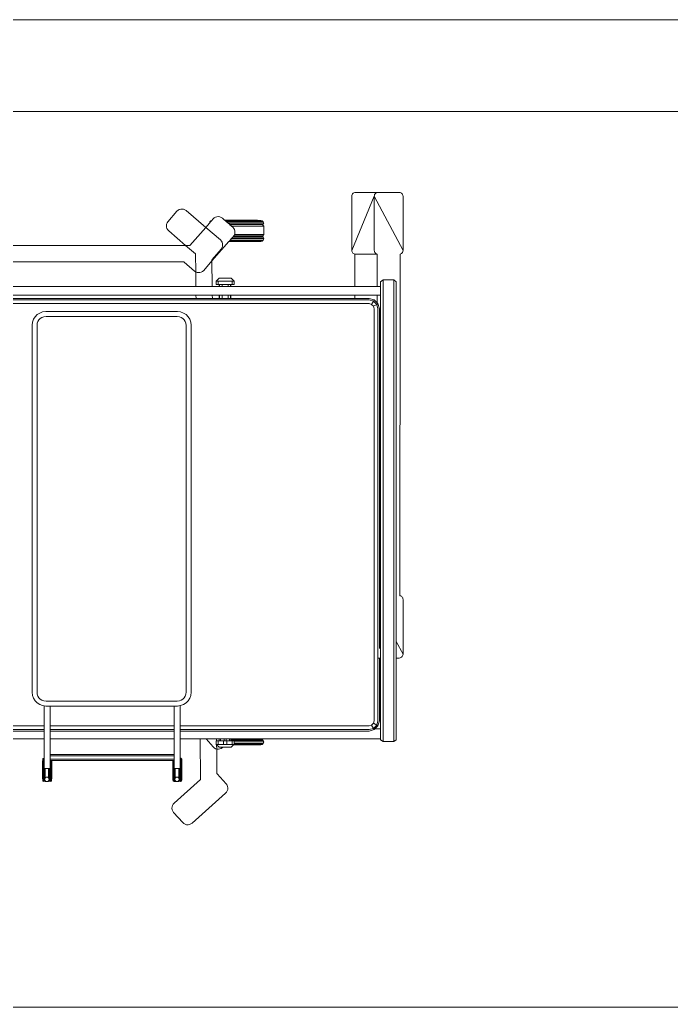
# Model space of a CAD drawing. Header units: millimetres. Extents: x -280308 to 6402717, y -14 to 2073074.
# Drawn here: x 15281 to 16797, y 488048 to 490348 of the extents above; entities that cross this region are included whole.
import ezdxf
from ezdxf.enums import TextEntityAlignment as Align

# ---------------------------------------------------------------- set-up
doc = ezdxf.new("R2010")
doc.units = ezdxf.units.MM
doc.linetypes.add('DASHED2', pattern=[0.375, 0.25, -0.125])
doc.layers.get('0').update_dxf_attribs({"lineweight": 0})
doc.layers.add('A-FURN-EQPM', color=177, linetype='Continuous', lineweight=0)
doc.layers.add('A-Z22-T-Anno_Text', color=152, linetype='Continuous', lineweight=9)
doc.styles.add('TGF_A', font='arial.ttf')

# ---------------------------------------------------------------- blocks, each defined once
blk = doc.blocks.new('A$C286adef0')
at = {"color": 0, "linetype": 'DASHED2', "lineweight": -2, "ltscale": 6}
blk.add_lwpolyline([(59847.8, -12397), (64047.8, -12397), (64047.8, -10097), (59847.8, -10097)], close=True, dxfattribs=at)
blk = doc.blocks.new('*U540')
at = {"lineweight": -2}
blk.add_line((19.23314, 0), (14.55073, 0), dxfattribs=at)
at = {"color": 7, "lineweight": -2, "style": 'TGF_A', "flags": 8}
for tag, height, p in [('NOTE1', 0.0625, (0, 0.3375)), ('DET', 0.09375, (0, 0.09612)), ('SHT', 0.075, (0, -0.10211)), ('NOTE2', 0.0625, (0, -0.39942))]:
    blk.add_attdef(tag, text='', height=height, dxfattribs=at).set_placement(p, align=Align.MIDDLE)
blk = doc.blocks.new('A$Cba193409')
at = {"layer": 'A-Z22-T-Anno_Text', "color": 7, "xscale": 4266.666666600002, "yscale": 4266.666666600002, "zscale": 4266.666666600002}
blk.add_blockref('*U540', (-74879.7, -8888.9), dxfattribs=at)
blk = doc.blocks.new('A$C872eac23')
at = {"color": 0, "linetype": 'ByBlock', "lineweight": -2}
for p, q in [((-0.4909, -2.1111), (-0.4909, -0.0817)), ((-0.4821, -2.1111), (-0.4821, -0.0817)), ((0.5013, -0.0817), (0.5013, -1.3546)), ((0.5101, -0.0817), (0.5101, -1.3546)), ((0.5133, -0.0817), (0.5133, -1.3546)), ((-0.5224, -0.4326), (-0.5224, -1.7081)), ((-0.5019, -0.4326), (-0.5019, -1.7083)), ((-0.4941, -0.4326), (-0.4941, -1.7084)), ((-0.6176, -0.543), (-0.6176, -1.6843)), ((0.5317, -1.3546), (0.5317, -1.1233)), ((-0.5795, -1.2092), (-0.5795, -1.6803)), ((-0.4566, -1.3388), (-0.4516, -1.3338)), ((-0.4516, -1.3338), (-0.4457, -1.3301)), ((-0.4457, -1.3301), (-0.439, -1.3277)), ((-0.439, -1.3277), (-0.4317, -1.3268)), ((-0.4317, -1.3268), (0.4231, -1.3268)), ((0.4231, -1.3268), (0.4304, -1.3277)), ((0.4304, -1.3277), (0.4371, -1.3301)), ((0.4371, -1.3301), (0.443, -1.3338)), ((0.443, -1.3338), (0.448, -1.3388)), ((-0.4636, -1.3587), (-0.4627, -1.3514)), ((-0.4627, -1.3514), (-0.4603, -1.3447)), ((-0.4603, -1.3447), (-0.4566, -1.3388)), ((-0.4514, -1.354), (-0.4521, -1.3593)), ((-0.4499, -1.3498), (-0.4514, -1.354)), ((-0.4475, -1.346), (-0.4499, -1.3498)), ((-0.4444, -1.3429), (-0.4475, -1.346)), ((-0.4406, -1.3405), (-0.4444, -1.3429)), ((-0.4364, -1.3389), (-0.4406, -1.3405)), ((-0.431, -1.3383), (-0.4364, -1.3389)), ((0.4225, -1.3383), (-0.431, -1.3383)), ((0.4278, -1.3389), (0.4225, -1.3383)), ((0.432, -1.3405), (0.4278, -1.3389)), ((0.4358, -1.3429), (0.432, -1.3405)), ((0.4389, -1.346), (0.4358, -1.3429)), ((0.4413, -1.3498), (0.4389, -1.346)), ((0.4429, -1.354), (0.4413, -1.3498)), ((0.4435, -1.3593), (0.4429, -1.354)), ((0.448, -1.3388), (0.4517, -1.3447)), ((0.4517, -1.3447), (0.4541, -1.3514)), ((0.4545, -1.3546), (0.4541, -1.3514)), ((0.4545, -1.3546), (0.455, -1.3587)), ((0.5013, -1.3546), (0.4545, -1.3546)), ((0.5101, -1.3546), (0.5013, -1.3546)), ((0.5133, -1.3546), (0.5101, -1.3546)), ((0.5317, -1.3546), (0.5133, -1.3546)), ((0.5767, -1.3546), (0.5317, -1.3546)), ((0.577, -1.353), (0.5766, -1.3544)), ((0.5766, -1.3544), (0.5767, -1.3546)), ((0.5821, -1.3544), (0.5766, -1.3544)), ((0.582, -1.3546), (0.5767, -1.3546)), ((0.578, -1.352), (0.577, -1.353)), ((0.577, -1.353), (0.6302, -1.353)), ((0.5781, -1.352), (0.578, -1.352)), ((0.5793, -1.3517), (0.5781, -1.352)), ((0.5781, -1.352), (0.629, -1.352)), ((0.5828, -1.3517), (0.5793, -1.3517)), ((0.582, -1.3546), (0.5821, -1.3544)), ((0.5822, -1.3546), (0.582, -1.3546)), ((0.5821, -1.3544), (0.5822, -1.3544)), ((0.5822, -1.3544), (0.6306, -1.3543)), ((0.5822, -1.3544), (0.5822, -1.3546)), ((0.5822, -1.3546), (0.6005, -1.3546)), ((0.583, -1.3513), (0.5828, -1.3517)), ((0.5828, -1.3517), (0.6247, -1.3516)), ((0.6245, -1.3512), (0.583, -1.3513)), ((0.6005, -1.3546), (0.6005, -1.3557)), ((0.6005, -1.3557), (0.6005, -1.356)), ((0.6005, -1.3557), (0.6302, -1.3557)), ((0.6005, -1.356), (0.6005, -1.3572)), ((0.6085, -1.3559), (0.6099, -1.3559)), ((0.6129, -1.3559), (0.6149, -1.3559)), ((0.617, -1.3559), (0.6191, -1.3559)), ((0.6271, -1.3559), (0.6205, -1.3559)), ((0.6227, -1.3571), (0.6228, -1.357)), ((0.6228, -1.357), (0.6237, -1.3565)), ((0.6237, -1.3565), (0.6247, -1.3562)), ((0.6247, -1.3516), (0.6245, -1.3512)), ((0.6247, -1.3516), (0.6277, -1.3516)), ((0.6247, -1.3562), (0.6257, -1.3561)), ((0.6257, -1.3561), (0.6267, -1.3562)), ((0.6257, -1.3561), (0.6257, -1.3561)), ((0.6267, -1.3562), (0.6277, -1.3565)), ((0.6287, -1.3559), (0.6275, -1.3559)), ((0.6277, -1.3516), (0.6278, -1.3516)), ((0.6277, -1.3516), (0.6277, -1.3516)), ((0.6277, -1.3565), (0.6286, -1.357)), ((0.6278, -1.3516), (0.629, -1.352)), ((0.6288, -1.3572), (0.6286, -1.357)), ((0.629, -1.352), (0.6292, -1.352)), ((0.6291, -1.3559), (0.6297, -1.3559)), ((0.6292, -1.352), (0.6302, -1.353)), ((0.63, -1.3559), (0.6298, -1.3559)), ((0.6302, -1.3557), (0.63, -1.3559)), ((0.6301, -1.3559), (0.63, -1.3559)), ((0.631, -1.3572), (0.6301, -1.3559)), ((0.6302, -1.353), (0.6306, -1.3543)), ((0.6306, -1.3543), (0.6302, -1.3557)), ((-0.4636, -1.6652), (-0.4636, -1.3587)), ((-0.4521, -1.3593), (-0.4521, -1.6646)), ((0.4435, -1.6646), (0.4435, -1.3593)), ((0.455, -1.3587), (0.455, -1.3687)), ((0.455, -1.6575), (0.455, -1.3687)), ((0.455, -1.3687), (0.5013, -1.3687)), ((0.5013, -1.6575), (0.5013, -1.3687)), ((0.5013, -1.3687), (0.5101, -1.3687)), ((0.5101, -1.6575), (0.5101, -1.3687)), ((0.5101, -1.3687), (0.5133, -1.3687)), ((0.5133, -1.6575), (0.5133, -1.3687)), ((0.5133, -1.3687), (0.5317, -1.3687)), ((0.5317, -1.6575), (0.5317, -1.3687)), ((0.5317, -1.3687), (0.5679, -1.3687)), ((0.5679, -1.3687), (0.5679, -1.6573)), ((0.5679, -1.3687), (0.5683, -1.3687)), ((0.5683, -1.3687), (0.5683, -1.6573)), ((0.5714, -1.3687), (0.5683, -1.3687)), ((0.5714, -1.3687), (0.5714, -1.6573)), ((0.5714, -1.3687), (0.5786, -1.3687)), ((0.5786, -1.3687), (0.5786, -1.6573)), ((0.5786, -1.3687), (0.5818, -1.3687)), ((0.5818, -1.3687), (0.5818, -1.6573)), ((0.5818, -1.3687), (0.5822, -1.3687)), ((0.5822, -1.3697), (0.5822, -1.3687)), ((0.5822, -1.3687), (0.6005, -1.3687)), ((0.5822, -1.3697), (0.6306, -1.3696)), ((0.5822, -1.3711), (0.5822, -1.3697)), ((0.5822, -1.3711), (0.6302, -1.371)), ((0.5822, -1.3721), (0.5822, -1.3711)), ((0.5822, -1.3721), (0.6291, -1.372)), ((0.5822, -1.3724), (0.5822, -1.3721)), ((0.5822, -1.6547), (0.5822, -1.3724)), ((0.5822, -1.3724), (0.583, -1.3724)), ((0.583, -1.3724), (0.583, -1.3725)), ((0.6246, -1.3724), (0.583, -1.3724)), ((0.583, -1.3725), (0.6245, -1.3725)), ((0.6005, -1.3572), (0.6005, -1.3654)), ((0.6189, -1.3572), (0.6005, -1.3572)), ((0.6005, -1.3654), (0.6005, -1.3667)), ((0.6189, -1.3654), (0.6005, -1.3654)), ((0.6005, -1.3667), (0.6005, -1.3669)), ((0.6005, -1.3667), (0.6253, -1.3667)), ((0.6005, -1.3669), (0.6005, -1.3673)), ((0.6005, -1.3669), (0.6253, -1.3669)), ((0.6005, -1.3673), (0.629, -1.3672)), ((0.6005, -1.3673), (0.6005, -1.3683)), ((0.6005, -1.3683), (0.6302, -1.3682)), ((0.6005, -1.3683), (0.6005, -1.3687)), ((0.6189, -1.3572), (0.6227, -1.3571)), ((0.6228, -1.3655), (0.6189, -1.3654)), ((0.6205, -1.3613), (0.6206, -1.3603)), ((0.6206, -1.3623), (0.6205, -1.3613)), ((0.6206, -1.3603), (0.6209, -1.3593)), ((0.6209, -1.3633), (0.6206, -1.3623)), ((0.6209, -1.3593), (0.6214, -1.3584)), ((0.6214, -1.3642), (0.6209, -1.3633)), ((0.6214, -1.3584), (0.622, -1.3576)), ((0.6221, -1.3649), (0.6214, -1.3642)), ((0.622, -1.3576), (0.6227, -1.3571)), ((0.6228, -1.3655), (0.6221, -1.3649)), ((0.6228, -1.3656), (0.6228, -1.3655)), ((0.6237, -1.3661), (0.6228, -1.3656)), ((0.6247, -1.3663), (0.6237, -1.3661)), ((0.6246, -1.3724), (0.6245, -1.3725)), ((0.6246, -1.3724), (0.6277, -1.3724)), ((0.6257, -1.3664), (0.6247, -1.3663)), ((0.6253, -1.3667), (0.6253, -1.3669)), ((0.6253, -1.3667), (0.6301, -1.3667)), ((0.6253, -1.3669), (0.6278, -1.3669)), ((0.6257, -1.3664), (0.6267, -1.3663)), ((0.6277, -1.3661), (0.6267, -1.3663)), ((0.6286, -1.3656), (0.6277, -1.3661)), ((0.6278, -1.3723), (0.6277, -1.3724)), ((0.6278, -1.3669), (0.629, -1.3672)), ((0.6279, -1.3724), (0.6278, -1.3723)), ((0.6291, -1.372), (0.6279, -1.3724)), ((0.6286, -1.3656), (0.6289, -1.3654)), ((0.6288, -1.3654), (0.6286, -1.3656)), ((0.6288, -1.3572), (0.6289, -1.3572)), ((0.6288, -1.3572), (0.6293, -1.3576)), ((0.6294, -1.3649), (0.6288, -1.3654)), ((0.6288, -1.3654), (0.6289, -1.3654)), ((0.6289, -1.3572), (0.6293, -1.3576)), ((0.6289, -1.3572), (0.631, -1.3572)), ((0.6289, -1.3654), (0.6304, -1.3654)), ((0.629, -1.3672), (0.6292, -1.3672)), ((0.6291, -1.372), (0.6292, -1.372)), ((0.6292, -1.3672), (0.6302, -1.3682)), ((0.6302, -1.371), (0.6292, -1.372)), ((0.6293, -1.3576), (0.63, -1.3584)), ((0.63, -1.3641), (0.6294, -1.3649)), ((0.6305, -1.3593), (0.63, -1.3584)), ((0.6305, -1.3633), (0.63, -1.3641)), ((0.631, -1.3654), (0.6301, -1.3667)), ((0.6302, -1.3682), (0.6306, -1.3696)), ((0.6306, -1.3696), (0.6302, -1.371)), ((0.631, -1.3654), (0.6304, -1.3654)), ((0.6308, -1.3603), (0.6305, -1.3593)), ((0.6308, -1.3623), (0.6305, -1.3633)), ((0.6309, -1.3613), (0.6308, -1.3603)), ((0.6308, -1.3623), (0.6309, -1.3613)), ((0.631, -1.3572), (0.631, -1.3654)), ((-0.6972, -1.664), (-0.673, -1.6432)), ((-0.673, -1.6432), (-0.6701, -1.6413)), ((-0.6701, -1.6413), (-0.6669, -1.64)), ((-0.6669, -1.64), (-0.6636, -1.6396)), ((-0.6636, -1.6396), (-0.6602, -1.6398)), ((-0.6602, -1.6398), (-0.657, -1.6408)), ((-0.657, -1.6408), (-0.654, -1.6425)), ((-0.654, -1.6425), (-0.6514, -1.6449)), ((-0.6514, -1.6449), (-0.6176, -1.6843)), ((0.5822, -1.655), (0.5822, -1.6547)), ((0.5822, -1.6547), (0.5828, -1.6547)), ((0.5822, -1.656), (0.5822, -1.655)), ((0.5822, -1.655), (0.629, -1.655)), ((0.5822, -1.656), (0.6302, -1.656)), ((0.583, -1.6543), (0.5828, -1.6547)), ((0.5828, -1.6547), (0.6247, -1.6546)), ((0.6245, -1.6542), (0.583, -1.6543)), ((0.6247, -1.6546), (0.6245, -1.6542)), ((0.6247, -1.6546), (0.6277, -1.6546)), ((0.6277, -1.6546), (0.6278, -1.6546)), ((0.6277, -1.6546), (0.6277, -1.6546)), ((0.6278, -1.6546), (0.629, -1.655)), ((0.6292, -1.655), (0.629, -1.655)), ((0.6292, -1.655), (0.6302, -1.656)), ((0.6302, -1.656), (0.6306, -1.6573)), ((0.6811, -1.6576), (0.6837, -1.6552)), ((0.6837, -1.6552), (0.6867, -1.6536)), ((0.6867, -1.6536), (0.69, -1.6527)), ((0.69, -1.6527), (0.6933, -1.6525)), ((0.6933, -1.6525), (0.6967, -1.653)), ((0.6967, -1.653), (0.6999, -1.6543)), ((0.6999, -1.6543), (0.7028, -1.6563)), ((-0.7025, -1.6761), (-0.7023, -1.6728)), ((-0.702, -1.6794), (-0.7025, -1.6761)), ((-0.7023, -1.6728), (-0.7013, -1.6695)), ((-0.7013, -1.6695), (-0.6996, -1.6665)), ((-0.6996, -1.6665), (-0.6972, -1.664)), ((-0.4627, -1.6725), (-0.4636, -1.6652)), ((-0.4603, -1.6793), (-0.4627, -1.6725)), ((-0.4521, -1.6646), (-0.4514, -1.6699)), ((-0.4514, -1.6699), (-0.4499, -1.6742)), ((-0.4499, -1.6742), (-0.4475, -1.6779)), ((-0.4475, -1.6779), (-0.4444, -1.6811)), ((0.4358, -1.6811), (0.4389, -1.6779)), ((0.4389, -1.6779), (0.4413, -1.6742)), ((0.4413, -1.6742), (0.4429, -1.6699)), ((0.4429, -1.6699), (0.4435, -1.6646)), ((0.4541, -1.6725), (0.4517, -1.6793)), ((0.4541, -1.6725), (0.4542, -1.6716)), ((0.455, -1.6652), (0.4542, -1.6716)), ((0.4542, -1.6716), (0.5013, -1.6716)), ((0.455, -1.6575), (0.455, -1.6652)), ((0.5013, -1.6575), (0.455, -1.6575)), ((0.5101, -1.6575), (0.5013, -1.6575)), ((0.5013, -2.1111), (0.5013, -1.6716)), ((0.5013, -1.6716), (0.5101, -1.6716)), ((0.5133, -1.6575), (0.5101, -1.6575)), ((0.5101, -2.1111), (0.5101, -1.6716)), ((0.5101, -1.6716), (0.5133, -1.6716)), ((0.5317, -1.6575), (0.5133, -1.6575)), ((0.5133, -2.1111), (0.5133, -1.6716)), ((0.5133, -1.6716), (0.5317, -1.6716)), ((0.5766, -1.6575), (0.5317, -1.6575)), ((0.5317, -1.7181), (0.5317, -1.6716)), ((0.5769, -1.6716), (0.5317, -1.6716)), ((0.5679, -1.6573), (0.5683, -1.6573)), ((0.5714, -1.6573), (0.5683, -1.6573)), ((0.5714, -1.6573), (0.5766, -1.6573)), ((0.5766, -1.6573), (0.5766, -1.6574)), ((0.5766, -1.6573), (0.5786, -1.6573)), ((0.5766, -1.6574), (0.5766, -1.6575)), ((0.5766, -1.6574), (0.5821, -1.6574)), ((0.5821, -1.6575), (0.5766, -1.6575)), ((0.5769, -1.6716), (0.5766, -1.6727)), ((0.5766, -1.6727), (0.6306, -1.6726)), ((0.5766, -1.6727), (0.577, -1.6741)), ((0.5769, -1.6716), (0.6005, -1.6716)), ((0.577, -1.6741), (0.6302, -1.674)), ((0.577, -1.6741), (0.578, -1.6751)), ((0.5782, -1.6751), (0.578, -1.6751)), ((0.5782, -1.6751), (0.6291, -1.675)), ((0.5782, -1.6751), (0.5794, -1.6754)), ((0.5818, -1.6573), (0.5786, -1.6573)), ((0.5794, -1.6754), (0.583, -1.6754)), ((0.5818, -1.6573), (0.5822, -1.6573)), ((0.5821, -1.6575), (0.5821, -1.6574)), ((0.5821, -1.6574), (0.5822, -1.6574)), ((0.5822, -1.6575), (0.5821, -1.6575)), ((0.5822, -1.6573), (0.5822, -1.656)), ((0.5822, -1.6574), (0.6306, -1.6573)), ((0.5822, -1.6574), (0.5822, -1.6575)), ((0.5822, -1.6575), (0.6005, -1.6575)), ((0.583, -1.6754), (0.583, -1.6756)), ((0.583, -1.6754), (0.6246, -1.6754)), ((0.583, -1.6756), (0.6245, -1.6755)), ((0.6005, -1.6575), (0.6005, -1.6587)), ((0.6005, -1.6587), (0.6005, -1.659)), ((0.6005, -1.6587), (0.6302, -1.6587)), ((0.6005, -1.659), (0.6005, -1.6602)), ((0.6005, -1.6602), (0.6005, -1.6685)), ((0.6189, -1.6602), (0.6005, -1.6602)), ((0.6189, -1.6684), (0.6005, -1.6685)), ((0.6005, -1.6685), (0.6005, -1.6697)), ((0.6005, -1.6697), (0.6005, -1.6699)), ((0.6005, -1.6697), (0.6253, -1.6697)), ((0.6005, -1.6699), (0.6005, -1.6703)), ((0.6005, -1.6699), (0.6253, -1.6699)), ((0.6005, -1.6703), (0.6005, -1.6713)), ((0.6005, -1.6703), (0.629, -1.6703)), ((0.6005, -1.6713), (0.6005, -1.6716)), ((0.6005, -1.6713), (0.6302, -1.6713)), ((0.6085, -1.659), (0.6099, -1.659)), ((0.6129, -1.659), (0.6149, -1.659)), ((0.617, -1.6589), (0.6191, -1.6589)), ((0.6189, -1.6602), (0.6227, -1.6601)), ((0.6228, -1.6685), (0.6189, -1.6684)), ((0.6271, -1.6589), (0.6205, -1.6589)), ((0.6205, -1.6643), (0.6206, -1.6633)), ((0.6206, -1.6653), (0.6205, -1.6643)), ((0.6206, -1.6633), (0.6209, -1.6623)), ((0.6209, -1.6663), (0.6206, -1.6653)), ((0.6209, -1.6623), (0.6214, -1.6614)), ((0.6214, -1.6672), (0.6209, -1.6663)), ((0.6214, -1.6614), (0.622, -1.6606)), ((0.6221, -1.668), (0.6214, -1.6672)), ((0.622, -1.6606), (0.6227, -1.6601)), ((0.6228, -1.6685), (0.6221, -1.668)), ((0.6227, -1.6601), (0.6228, -1.66)), ((0.6228, -1.66), (0.6237, -1.6595)), ((0.6228, -1.6686), (0.6228, -1.6685)), ((0.6237, -1.6691), (0.6228, -1.6686)), ((0.6237, -1.6595), (0.6247, -1.6592)), ((0.6247, -1.6694), (0.6237, -1.6691)), ((0.6246, -1.6754), (0.6245, -1.6755)), ((0.6246, -1.6754), (0.6279, -1.6754)), ((0.6247, -1.6592), (0.6257, -1.6591)), ((0.6257, -1.6695), (0.6247, -1.6694)), ((0.6253, -1.6697), (0.6253, -1.6699)), ((0.6253, -1.6697), (0.6301, -1.6697)), ((0.6253, -1.6699), (0.6277, -1.6699)), ((0.6257, -1.6591), (0.6267, -1.6592)), ((0.6257, -1.6591), (0.6257, -1.6591)), ((0.6257, -1.6695), (0.6267, -1.6694)), ((0.6263, -1.719), (0.6811, -1.6576)), ((0.6267, -1.6592), (0.6277, -1.6595)), ((0.6277, -1.6691), (0.6267, -1.6694)), ((0.6287, -1.6589), (0.6275, -1.6589)), ((0.6277, -1.6595), (0.6286, -1.66)), ((0.6286, -1.6686), (0.6277, -1.6691)), ((0.6278, -1.6699), (0.6277, -1.6699)), ((0.6278, -1.6699), (0.6278, -1.6699)), ((0.6278, -1.6699), (0.629, -1.6703)), ((0.6291, -1.675), (0.6279, -1.6754)), ((0.6288, -1.6602), (0.6286, -1.66)), ((0.6286, -1.6686), (0.6289, -1.6684)), ((0.6288, -1.6684), (0.6286, -1.6686)), ((0.6288, -1.6602), (0.6289, -1.6602)), ((0.6288, -1.6602), (0.6293, -1.6606)), ((0.6294, -1.6679), (0.6288, -1.6684)), ((0.6288, -1.6684), (0.6289, -1.6684)), ((0.6289, -1.6602), (0.6293, -1.6606)), ((0.6289, -1.6602), (0.631, -1.6602)), ((0.6289, -1.6684), (0.6304, -1.6684)), ((0.629, -1.6703), (0.6292, -1.6703)), ((0.6291, -1.6589), (0.6297, -1.6589)), ((0.6292, -1.675), (0.6291, -1.675)), ((0.6292, -1.6703), (0.6302, -1.6713)), ((0.6302, -1.674), (0.6292, -1.675)), ((0.6293, -1.6606), (0.63, -1.6614)), ((0.63, -1.6672), (0.6294, -1.6679)), ((0.63, -1.6589), (0.6298, -1.6589)), ((0.6302, -1.6587), (0.63, -1.6589)), ((0.6301, -1.6589), (0.63, -1.6589)), ((0.6305, -1.6623), (0.63, -1.6614)), ((0.6305, -1.6663), (0.63, -1.6672)), ((0.631, -1.6602), (0.6301, -1.6589)), ((0.631, -1.6684), (0.6301, -1.6697)), ((0.6306, -1.6573), (0.6302, -1.6587)), ((0.6302, -1.6713), (0.6306, -1.6726)), ((0.6306, -1.6726), (0.6302, -1.674)), ((0.631, -1.6684), (0.6304, -1.6684)), ((0.6308, -1.6633), (0.6305, -1.6623)), ((0.6308, -1.6653), (0.6305, -1.6663)), ((0.6309, -1.6643), (0.6308, -1.6633)), ((0.6308, -1.6653), (0.6309, -1.6643)), ((0.631, -1.6602), (0.631, -1.6684)), ((0.7028, -1.6563), (0.7265, -1.6775)), ((0.7265, -1.6775), (0.7288, -1.6801)), ((-0.7008, -1.6827), (-0.702, -1.6794)), ((-0.6988, -1.6856), (-0.7008, -1.6827)), ((-0.6598, -1.731), (-0.6988, -1.6856)), ((-0.6598, -1.731), (-0.6176, -1.6941)), ((-0.6176, -1.6843), (-0.5978, -1.7074)), ((-0.6176, -1.6941), (-0.6176, -1.6843)), ((-0.5795, -1.6803), (-0.5794, -1.6804)), ((-0.5794, -1.6804), (-0.5793, -1.6805)), ((-0.5794, -1.6804), (-0.5794, -1.6804)), ((-0.5793, -1.6805), (-0.5792, -1.6806)), ((-0.5792, -1.6806), (-0.5791, -1.6807)), ((-0.5792, -1.6806), (-0.5792, -1.6806)), ((-0.5791, -1.6807), (-0.5581, -1.7047)), ((-0.5791, -1.6807), (-0.5791, -1.6807)), ((-0.4566, -1.6852), (-0.4603, -1.6793)), ((-0.4516, -1.6901), (-0.4566, -1.6852)), ((-0.4457, -1.6939), (-0.4516, -1.6901)), ((-0.439, -1.6963), (-0.4457, -1.6939)), ((-0.4444, -1.6811), (-0.4406, -1.6835)), ((-0.4406, -1.6835), (-0.4364, -1.685)), ((-0.4317, -1.6971), (-0.439, -1.6963)), ((-0.4364, -1.685), (-0.431, -1.6856)), ((0.4231, -1.6971), (-0.4317, -1.6971)), ((-0.431, -1.6856), (0.4225, -1.6856)), ((0.4225, -1.6856), (0.4278, -1.685)), ((0.4304, -1.6963), (0.4231, -1.6971)), ((0.4278, -1.685), (0.432, -1.6835)), ((0.4371, -1.6939), (0.4304, -1.6963)), ((0.432, -1.6835), (0.4358, -1.6811)), ((0.443, -1.6901), (0.4371, -1.6939)), ((0.448, -1.6852), (0.443, -1.6901)), ((0.4517, -1.6793), (0.448, -1.6852)), ((0.7277, -1.6992), (0.658, -1.7773)), ((0.7298, -1.6963), (0.7277, -1.6992)), ((0.7288, -1.6801), (0.7305, -1.6831)), ((0.7311, -1.6931), (0.7298, -1.6963)), ((0.7305, -1.6831), (0.7314, -1.6864)), ((0.7316, -1.6898), (0.7311, -1.6931)), ((0.7314, -1.6864), (0.7316, -1.6898)), ((-0.5978, -1.7074), (-0.556, -1.7078)), ((-0.5572, -1.7237), (-0.5596, -1.7263)), ((-0.5581, -1.7047), (-0.5561, -1.7076)), ((-0.5555, -1.7207), (-0.5572, -1.7237)), ((-0.5561, -1.7076), (-0.556, -1.7078)), ((-0.5224, -1.7081), (-0.556, -1.7078)), ((-0.556, -1.7078), (-0.5549, -1.7108)), ((-0.5546, -1.7175), (-0.5555, -1.7207)), ((-0.5549, -1.7108), (-0.5544, -1.7141)), ((-0.5544, -1.7141), (-0.5546, -1.7175)), ((-0.5224, -1.7081), (-0.5224, -1.7462)), ((-0.5019, -1.7083), (-0.4941, -1.7084)), ((-0.5019, -1.7083), (-0.5019, -1.7464)), ((-0.4941, -1.7084), (-0.4941, -1.7465)), ((0.5317, -1.7181), (0.6263, -1.719)), ((0.5317, -1.7319), (0.5317, -1.7181)), ((-0.6796, -1.7483), (-0.6754, -1.7447)), ((-0.6754, -1.7447), (-0.6749, -1.7426)), ((-0.6754, -1.7447), (-0.6749, -1.7442)), ((-0.6749, -1.7426), (-0.6726, -1.7403)), ((-0.6749, -1.7442), (-0.6726, -1.7421)), ((-0.6749, -1.7426), (-0.6749, -1.7442)), ((-0.6726, -1.7403), (-0.6695, -1.7395)), ((-0.6726, -1.7421), (-0.6695, -1.7395)), ((-0.6726, -1.7403), (-0.6726, -1.7421)), ((-0.6695, -1.7395), (-0.6598, -1.731)), ((-0.6306, -1.7651), (-0.6598, -1.731)), ((-0.5817, -1.7456), (-0.6268, -1.7851)), ((-0.5848, -1.746), (-0.609, -1.7667)), ((-0.5847, -1.7459), (-0.5848, -1.746)), ((-0.5848, -1.746), (-0.5848, -1.746)), ((-0.5846, -1.7458), (-0.5847, -1.7459)), ((-0.5847, -1.7459), (-0.5847, -1.7459)), ((-0.5845, -1.7457), (-0.5846, -1.7458)), ((-0.5844, -1.7456), (-0.5845, -1.7457)), ((-0.5845, -1.7457), (-0.5845, -1.7457)), ((-0.5817, -1.7456), (-0.5844, -1.7456)), ((-0.5596, -1.7263), (-0.5817, -1.7456)), ((-0.5817, -1.7456), (-0.5224, -1.7462)), ((-0.5224, -1.7462), (-0.5224, -1.7626)), ((-0.5019, -1.7464), (-0.4941, -1.7465)), ((-0.5019, -1.7464), (-0.5019, -1.7626)), ((-0.4941, -1.7465), (-0.4941, -1.7626)), ((0.5317, -1.7319), (0.5504, -1.7483)), ((0.5317, -1.7563), (0.5317, -1.7319)), ((-0.6848, -1.7605), (-0.6846, -1.7571)), ((-0.6843, -1.7638), (-0.6848, -1.7605)), ((-0.6846, -1.7571), (-0.6836, -1.7539)), ((-0.683, -1.767), (-0.6843, -1.7638)), ((-0.6836, -1.7539), (-0.6819, -1.7509)), ((-0.681, -1.7699), (-0.683, -1.767)), ((-0.6819, -1.7509), (-0.6796, -1.7483)), ((-0.6766, -1.775), (-0.681, -1.7699)), ((-0.628, -1.7675), (-0.6306, -1.7651)), ((-0.625, -1.7692), (-0.628, -1.7675)), ((-0.6218, -1.7702), (-0.625, -1.7692)), ((-0.6185, -1.7704), (-0.6218, -1.7702)), ((-0.6151, -1.77), (-0.6185, -1.7704)), ((-0.6119, -1.7687), (-0.6151, -1.77)), ((-0.609, -1.7667), (-0.6119, -1.7687)), ((-0.5348, -1.7551), (-0.5416, -1.762)), ((-0.5416, -1.762), (-0.5416, -1.7903)), ((-0.5267, -1.7551), (-0.5348, -1.7551)), ((-0.5348, -1.7551), (-0.5348, -1.76)), ((-0.5267, -1.76), (-0.5348, -1.76)), ((-0.5348, -1.76), (-0.5348, -1.7922)), ((-0.5267, -1.7551), (-0.5267, -1.76)), ((-0.5267, -1.7626), (-0.5267, -1.76)), ((-0.5224, -1.7626), (-0.5267, -1.7626)), ((-0.5267, -1.7626), (-0.5267, -1.7634)), ((-0.5267, -1.7634), (-0.5224, -1.7634)), ((-0.5267, -1.7694), (-0.5267, -1.7634)), ((-0.5224, -1.7694), (-0.5267, -1.7694)), ((-0.5267, -1.7694), (-0.5267, -1.7829)), ((-0.5224, -1.7626), (-0.5224, -1.7634)), ((-0.5224, -1.7634), (-0.5224, -1.7694)), ((-0.5224, -1.7694), (-0.5224, -1.7829)), ((-0.4941, -1.7626), (-0.5019, -1.7626)), ((-0.5019, -1.7634), (-0.5019, -1.7626)), ((-0.5019, -1.7634), (-0.4941, -1.7634)), ((-0.5019, -1.7694), (-0.5019, -1.7634)), ((-0.4941, -1.7694), (-0.5019, -1.7694)), ((-0.5019, -1.7829), (-0.5019, -1.7694)), ((-0.4941, -1.7626), (-0.4941, -1.7634)), ((-0.4941, -1.7634), (-0.4941, -1.7694)), ((-0.4941, -1.7694), (-0.4941, -1.7829)), ((0.5363, -1.7563), (0.5317, -1.7563)), ((0.5317, -1.7626), (0.5317, -1.7563)), ((0.5363, -1.7626), (0.5317, -1.7626)), ((0.5317, -1.7658), (0.5317, -1.7626)), ((0.5317, -1.7658), (0.5363, -1.7658)), ((0.5317, -1.7738), (0.5317, -1.7658)), ((0.5444, -1.7551), (0.5363, -1.7551)), ((0.5363, -1.7563), (0.5363, -1.7551)), ((0.5363, -1.76), (0.5363, -1.7563)), ((0.5363, -1.76), (0.5363, -1.7626)), ((0.5363, -1.76), (0.5444, -1.76)), ((0.5363, -1.7626), (0.5363, -1.7658)), ((0.5363, -1.7725), (0.5363, -1.7658)), ((0.5456, -1.7564), (0.5444, -1.7551)), ((0.5444, -1.7551), (0.5444, -1.76)), ((0.5444, -1.76), (0.5444, -1.7725)), ((0.5511, -1.762), (0.5456, -1.7564)), ((0.5552, -1.7565), (0.5456, -1.7564)), ((0.5504, -1.7483), (0.5528, -1.7509)), ((0.5511, -1.7708), (0.5511, -1.762)), ((0.5519, -1.7699), (0.5511, -1.7708)), ((0.5511, -1.7903), (0.5511, -1.7708)), ((0.5539, -1.767), (0.5519, -1.7699)), ((0.5528, -1.7509), (0.5545, -1.7539)), ((0.5551, -1.7638), (0.5539, -1.767)), ((0.5545, -1.7539), (0.5552, -1.7565)), ((0.5556, -1.7605), (0.5551, -1.7638)), ((0.5552, -1.7565), (0.6122, -1.757)), ((0.5552, -1.7565), (0.5554, -1.7571)), ((0.5554, -1.7571), (0.5556, -1.7605)), ((0.6122, -1.757), (0.6126, -1.7574)), ((0.6364, -1.7786), (0.6126, -1.7574)), ((-0.6758, -1.7759), (-0.6766, -1.775)), ((-0.6766, -1.775), (-0.6766, -1.851)), ((-0.6749, -1.7769), (-0.6758, -1.7759)), ((-0.6758, -1.8514), (-0.6758, -1.7759)), ((-0.6726, -1.7796), (-0.6749, -1.7769)), ((-0.6749, -1.8627), (-0.6749, -1.7769)), ((-0.6693, -1.7833), (-0.6726, -1.7796)), ((-0.6726, -1.8651), (-0.6726, -1.7796)), ((-0.6661, -1.7869), (-0.6693, -1.7833)), ((-0.6693, -1.7833), (-0.6693, -1.866)), ((-0.6656, -1.7875), (-0.6661, -1.7869)), ((-0.6661, -1.7869), (-0.6661, -1.8651)), ((-0.6627, -1.7909), (-0.6656, -1.7875)), ((-0.6656, -1.7912), (-0.6656, -1.7878)), ((-0.6601, -1.7938), (-0.6627, -1.7909)), ((-0.6627, -1.7909), (-0.6627, -1.8661)), ((-0.6575, -1.7962), (-0.6601, -1.7938)), ((-0.6367, -1.7938), (-0.6384, -1.7953)), ((-0.6335, -1.791), (-0.6367, -1.7938)), ((-0.6367, -1.8651), (-0.6367, -1.7938)), ((-0.6303, -1.7882), (-0.6335, -1.791)), ((-0.6335, -1.791), (-0.6335, -1.866)), ((-0.6279, -1.7861), (-0.6303, -1.7882)), ((-0.6303, -1.7882), (-0.6303, -1.8651)), ((-0.6271, -1.7854), (-0.6279, -1.7861)), ((-0.6279, -1.7861), (-0.6279, -1.8627)), ((-0.6268, -1.7851), (-0.6271, -1.7854)), ((-0.6271, -1.7854), (-0.6271, -1.8511)), ((-0.6268, -1.851), (-0.6268, -1.7851)), ((-0.5348, -1.7971), (-0.5416, -1.7903)), ((-0.5267, -1.7922), (-0.5348, -1.7922)), ((-0.5348, -1.7971), (-0.5348, -1.7922)), ((-0.5224, -1.7829), (-0.5267, -1.7829)), ((-0.5267, -1.7829), (-0.5267, -1.7888)), ((-0.5224, -1.7888), (-0.5267, -1.7888)), ((-0.5267, -1.7888), (-0.5267, -1.7896)), ((-0.5224, -1.7896), (-0.5267, -1.7896)), ((-0.5267, -1.7922), (-0.5267, -1.7896)), ((-0.5267, -1.7922), (-0.5267, -1.7971)), ((-0.5224, -1.7829), (-0.5224, -1.7888)), ((-0.5224, -1.7888), (-0.5224, -1.7896)), ((-0.5224, -1.7896), (-0.5224, -2.0781)), ((-0.4941, -1.7829), (-0.5019, -1.7829)), ((-0.5019, -1.7888), (-0.5019, -1.7829)), ((-0.4941, -1.7888), (-0.5019, -1.7888)), ((-0.5019, -1.7896), (-0.5019, -1.7888)), ((-0.4941, -1.7896), (-0.5019, -1.7896)), ((-0.5019, -1.7896), (-0.5019, -2.0781)), ((-0.4941, -1.7829), (-0.4941, -1.7888)), ((-0.4941, -1.7888), (-0.4941, -1.7896)), ((-0.4941, -1.7896), (-0.4941, -2.0781)), ((0.5317, -1.7738), (0.5363, -1.7738)), ((0.5317, -1.7785), (0.5317, -1.7738)), ((0.5317, -1.7785), (0.5363, -1.7785)), ((0.5317, -1.7865), (0.5317, -1.7785)), ((0.5317, -1.7865), (0.5363, -1.7865)), ((0.5317, -1.7896), (0.5317, -1.7865)), ((0.5317, -1.7896), (0.5346, -1.7896)), ((0.5317, -1.7929), (0.5317, -1.7896)), ((0.5319, -1.7928), (0.5317, -1.7929)), ((0.5317, -1.7929), (0.5317, -1.8641)), ((0.5324, -1.7922), (0.5319, -1.7928)), ((0.5319, -1.8528), (0.5319, -1.7928)), ((0.5333, -1.7912), (0.5324, -1.7922)), ((0.5324, -1.7922), (0.5324, -1.8528)), ((0.5346, -1.7896), (0.5333, -1.7912)), ((0.5333, -1.7912), (0.5333, -1.8627)), ((0.5346, -1.7896), (0.5356, -1.7896)), ((0.5356, -1.7896), (0.5363, -1.7896)), ((0.5356, -1.7896), (0.5356, -1.8651)), ((0.5363, -1.7725), (0.5444, -1.7725)), ((0.5363, -1.7738), (0.5363, -1.7725)), ((0.5363, -1.7785), (0.5363, -1.7738)), ((0.5363, -1.7798), (0.5363, -1.7785)), ((0.5363, -1.7798), (0.5444, -1.7798)), ((0.5363, -1.7865), (0.5363, -1.7798)), ((0.5363, -1.7865), (0.5363, -1.7896)), ((0.5363, -1.7896), (0.5363, -1.7922)), ((0.5363, -1.7922), (0.5444, -1.7922)), ((0.5363, -1.7922), (0.5363, -1.7971)), ((0.5444, -1.7798), (0.5444, -1.7725)), ((0.5444, -1.7798), (0.5444, -1.7922)), ((0.5444, -1.7959), (0.5444, -1.7922)), ((0.5455, -1.7959), (0.5511, -1.7903)), ((0.6393, -1.7806), (0.6364, -1.7786)), ((0.6424, -1.7819), (0.6393, -1.7806)), ((0.6458, -1.7825), (0.6424, -1.7819)), ((0.6491, -1.7823), (0.6458, -1.7825)), ((0.6524, -1.7813), (0.6491, -1.7823)), ((0.6554, -1.7797), (0.6524, -1.7813)), ((0.658, -1.7773), (0.6554, -1.7797)), ((-0.6545, -1.7979), (-0.6575, -1.7962)), ((-0.6512, -1.7988), (-0.6545, -1.7979)), ((-0.6479, -1.7991), (-0.6512, -1.7988)), ((-0.6445, -1.7986), (-0.6479, -1.7991)), ((-0.6434, -1.7981), (-0.6445, -1.7986)), ((-0.6414, -1.7973), (-0.6434, -1.7981)), ((-0.6434, -1.7981), (-0.6434, -1.8661)), ((-0.6404, -1.7967), (-0.6414, -1.7973)), ((-0.6399, -1.7963), (-0.6404, -1.7967)), ((-0.6404, -1.8528), (-0.6404, -1.7967)), ((-0.6391, -1.7957), (-0.6399, -1.7963)), ((-0.6399, -1.8528), (-0.6399, -1.7963)), ((-0.6384, -1.7953), (-0.6391, -1.7957)), ((-0.6391, -1.8627), (-0.6391, -1.7957)), ((-0.5267, -1.7971), (-0.5348, -1.7971)), ((0.5363, -1.7971), (0.5388, -1.7971)), ((0.5388, -1.7971), (0.542, -1.7971)), ((0.5388, -1.866), (0.5388, -1.7971)), ((0.542, -1.7971), (0.5444, -1.7971)), ((0.542, -1.8651), (0.542, -1.7971)), ((0.5444, -1.7971), (0.5444, -1.7959)), ((0.5444, -1.7971), (0.5452, -1.7962)), ((0.5444, -1.7971), (0.5444, -1.7971)), ((0.5444, -1.7971), (0.5444, -1.8027)), ((0.5444, -1.8627), (0.5444, -1.8027)), ((0.5452, -1.7962), (0.5455, -1.7959)), ((0.5452, -1.7962), (0.5452, -1.8511)), ((0.5455, -1.851), (0.5455, -1.7959)), ((-0.6766, -1.851), (-0.6758, -1.8514)), ((-0.6758, -1.8595), (-0.6758, -1.8514)), ((-0.6758, -1.8595), (-0.6749, -1.8627)), ((-0.6749, -1.8627), (-0.6726, -1.8651)), ((-0.6404, -1.8528), (-0.6399, -1.8528)), ((-0.6404, -1.864), (-0.6404, -1.8528)), ((-0.6399, -1.8595), (-0.6399, -1.8528)), ((-0.6399, -1.8595), (-0.6391, -1.8627)), ((-0.6391, -1.8627), (-0.6367, -1.8651)), ((-0.6303, -1.8651), (-0.6279, -1.8627)), ((-0.6279, -1.8627), (-0.6271, -1.8595)), ((-0.6271, -1.8511), (-0.6268, -1.851)), ((-0.6271, -1.8511), (-0.6271, -1.8595)), ((0.5319, -1.8528), (0.5324, -1.8528)), ((0.5319, -1.864), (0.5319, -1.8528)), ((0.5324, -1.8595), (0.5324, -1.8528)), ((0.5324, -1.8595), (0.5333, -1.8627)), ((0.5333, -1.8627), (0.5356, -1.8651)), ((0.542, -1.8651), (0.5444, -1.8627)), ((0.5444, -1.8627), (0.5452, -1.8595)), ((0.5452, -1.8511), (0.5455, -1.851)), ((0.5452, -1.8511), (0.5452, -1.8595)), ((-0.6726, -1.8651), (-0.6693, -1.866)), ((-0.6693, -1.866), (-0.6661, -1.8651)), ((-0.6661, -1.8651), (-0.6653, -1.8643)), ((-0.6654, -1.8642), (-0.6653, -1.8643)), ((-0.6653, -1.8643), (-0.6627, -1.8661)), ((-0.6627, -1.8661), (-0.6434, -1.8661)), ((-0.6434, -1.8661), (-0.6404, -1.864)), ((-0.6367, -1.8651), (-0.6335, -1.866)), ((-0.6335, -1.866), (-0.6303, -1.8651)), ((0.5317, -1.8641), (0.5319, -1.864)), ((0.5317, -1.8641), (0.5317, -2.1382)), ((0.5356, -1.8651), (0.5388, -1.866)), ((0.5388, -1.866), (0.542, -1.8651)), ((-0.7409, -2.0779), (-0.7411, -2.0799)), ((-0.7411, -2.0799), (-0.7411, -2.1321)), ((-0.7402, -2.076), (-0.7409, -2.0779)), ((-0.7392, -2.0744), (-0.7402, -2.076)), ((-0.7378, -2.073), (-0.7392, -2.0744)), ((-0.7362, -2.0719), (-0.7378, -2.073)), ((-0.7343, -2.0713), (-0.7362, -2.0719)), ((-0.7323, -2.071), (-0.7343, -2.0713)), ((-0.6059, -2.071), (-0.7323, -2.1233)), ((-0.6059, -2.071), (-0.7323, -2.071)), ((-0.6042, -2.0712), (-0.6059, -2.071)), ((-0.6025, -2.0717), (-0.6042, -2.0712)), ((-0.601, -2.0725), (-0.6025, -2.0717)), ((-0.5997, -2.0736), (-0.601, -2.0725)), ((-0.5986, -2.0749), (-0.5997, -2.0736)), ((-0.5978, -2.0764), (-0.5986, -2.0749)), ((-0.5973, -2.0781), (-0.5978, -2.0764)), ((-0.5973, -2.1303), (-0.5973, -2.0781)), ((-0.5224, -2.0781), (-0.5973, -2.0781)), ((-0.5224, -2.0781), (-0.5224, -2.1303)), ((-0.4941, -2.0781), (-0.5019, -2.0781)), ((-0.5019, -2.1303), (-0.5019, -2.0781)), ((-0.4941, -2.1111), (-0.4941, -2.0781)), ((-0.4941, -2.1111), (-0.4909, -2.1232)), ((-0.4909, -2.1111), (-0.4881, -2.1215)), ((-0.4821, -2.1111), (-0.4805, -2.1171)), ((0.4996, -2.1171), (0.5013, -2.1111)), ((0.5073, -2.1215), (0.5101, -2.1111)), ((0.5101, -2.1232), (0.5133, -2.1111)), ((-0.7411, -2.1321), (-0.7409, -2.1301)), ((-0.7411, -2.1814), (-0.7411, -2.1321)), ((-0.7409, -2.1301), (-0.7402, -2.1283)), ((-0.7402, -2.1283), (-0.7392, -2.1266)), ((-0.7392, -2.1266), (-0.7378, -2.1252)), ((-0.7378, -2.1252), (-0.7362, -2.1242)), ((-0.7362, -2.1242), (-0.7343, -2.1235)), ((-0.7343, -2.1235), (-0.7323, -2.1233)), ((-0.7323, -2.1233), (-0.6059, -2.1233)), ((-0.6059, -2.1903), (-0.7323, -2.1233)), ((-0.6059, -2.1233), (-0.6042, -2.1235)), ((-0.6042, -2.1235), (-0.6025, -2.124)), ((-0.6025, -2.124), (-0.601, -2.1248)), ((-0.601, -2.1248), (-0.5997, -2.1259)), ((-0.5997, -2.1259), (-0.5986, -2.1272)), ((-0.5986, -2.1272), (-0.5978, -2.1287)), ((-0.5978, -2.1287), (-0.5973, -2.1303)), ((-0.5973, -2.1303), (-0.5224, -2.1303)), ((-0.5378, -2.1439), (-0.5333, -2.1382)), ((-0.5333, -2.1382), (-0.5224, -2.1382)), ((-0.5224, -2.1303), (-0.5224, -2.1382)), ((-0.5224, -2.1382), (-0.5019, -2.1382)), ((-0.5019, -2.1303), (-0.4837, -2.1303)), ((-0.5019, -2.1382), (-0.5019, -2.1303)), ((-0.5019, -2.1382), (0.2351, -2.1382)), ((-0.4909, -2.1232), (-0.4881, -2.1215)), ((-0.4909, -2.1232), (-0.4837, -2.1303)), ((-0.4881, -2.1215), (-0.4805, -2.1171)), ((-0.4881, -2.1215), (-0.4805, -2.1292)), ((-0.4837, -2.1303), (-0.4821, -2.132)), ((-0.4821, -2.132), (-0.4805, -2.1292)), ((-0.4821, -2.132), (-0.47, -2.1352)), ((-0.4805, -2.1171), (-0.476, -2.1215)), ((-0.4805, -2.1292), (-0.476, -2.1215)), ((-0.4805, -2.1292), (-0.47, -2.132)), ((-0.476, -2.1215), (-0.47, -2.1232)), ((-0.47, -2.1232), (0.4892, -2.1232)), ((-0.47, -2.132), (0.4892, -2.132)), ((-0.47, -2.1352), (0.2295, -2.1352)), ((0.2351, -2.1382), (0.2295, -2.1352)), ((0.2295, -2.1352), (0.3208, -2.1352)), ((0.2351, -2.1382), (0.3433, -2.1382)), ((0.3433, -2.1333), (0.3433, -2.1352)), ((0.3433, -2.1352), (0.4892, -2.1352)), ((0.3433, -2.1352), (0.3433, -2.1382)), ((0.3433, -2.1382), (0.5084, -2.1382)), ((0.4892, -2.1232), (0.4952, -2.1215)), ((0.4892, -2.132), (0.4996, -2.1292)), ((0.4892, -2.1352), (0.5013, -2.132)), ((0.4952, -2.1215), (0.4996, -2.1171)), ((0.4996, -2.1292), (0.4952, -2.1215)), ((0.5073, -2.1215), (0.4996, -2.1171)), ((0.4996, -2.1292), (0.5073, -2.1215)), ((0.5013, -2.132), (0.4996, -2.1292)), ((0.5013, -2.132), (0.5084, -2.1248)), ((0.5101, -2.1232), (0.5073, -2.1215)), ((0.5084, -2.1248), (0.5101, -2.1232)), ((0.5084, -2.1248), (0.5084, -2.1382)), ((0.5084, -2.1382), (0.5317, -2.1382)), ((0.5335, -2.1382), (0.5317, -2.1382)), ((0.538, -2.1439), (0.5335, -2.1382)), ((-0.5378, -2.1439), (-0.5378, -2.1688)), ((-0.5378, -2.1439), (0.538, -2.1439)), ((0.538, -2.1688), (0.538, -2.1439)), ((-0.7409, -2.1835), (-0.7411, -2.1814)), ((-0.7402, -2.1853), (-0.7409, -2.1835)), ((-0.5978, -2.1849), (-0.5986, -2.1864)), ((-0.5973, -2.1833), (-0.5978, -2.1849)), ((0.1981, -2.1832), (-0.5973, -2.1833)), ((-0.5378, -2.1688), (-0.5333, -2.1746)), ((-0.5378, -2.1688), (0.538, -2.1688)), ((-0.5333, -2.1746), (0.3045, -2.1746)), ((0.1986, -2.1849), (0.1981, -2.1832)), ((0.1995, -2.1864), (0.1986, -2.1849)), ((0.3344, -2.1903), (0.3045, -2.1746)), ((0.3045, -2.1746), (0.3433, -2.1746)), ((0.3431, -2.1835), (0.3424, -2.1853)), ((0.3433, -2.1814), (0.3431, -2.1835)), ((0.3433, -2.1746), (0.3433, -2.1814)), ((0.3433, -2.1746), (0.5335, -2.1746)), ((0.5335, -2.1746), (0.538, -2.1688)), ((-0.7392, -2.187), (-0.7402, -2.1853)), ((-0.7378, -2.1883), (-0.7392, -2.187)), ((-0.7362, -2.1894), (-0.7378, -2.1883)), ((-0.7343, -2.19), (-0.7362, -2.1894)), ((-0.7323, -2.1903), (-0.7343, -2.19)), ((-0.6059, -2.1903), (-0.7323, -2.1903)), ((-0.6042, -2.1901), (-0.6059, -2.1903)), ((-0.6025, -2.1896), (-0.6042, -2.1901)), ((-0.601, -2.1888), (-0.6025, -2.1896)), ((-0.5997, -2.1877), (-0.601, -2.1888)), ((-0.5986, -2.1864), (-0.5997, -2.1877)), ((0.2005, -2.1877), (0.1995, -2.1864)), ((0.2018, -2.1888), (0.2005, -2.1877)), ((0.2033, -2.1896), (0.2018, -2.1888)), ((0.205, -2.1901), (0.2033, -2.1896)), ((0.2068, -2.1903), (0.205, -2.1901)), ((0.3344, -2.1903), (0.2068, -2.1903)), ((0.3365, -2.19), (0.3344, -2.1903)), ((0.3383, -2.1894), (0.3365, -2.19)), ((0.34, -2.1883), (0.3383, -2.1894)), ((0.3414, -2.187), (0.34, -2.1883)), ((0.3424, -2.1853), (0.3414, -2.187))]:
    blk.add_line(p, q, dxfattribs=at)
blk = doc.blocks.new('A$C8aa274cb')
at = {"color": 0, "linetype": 'ByBlock', "lineweight": -2, "xscale": -1000.000000000026, "yscale": 1000.000000000026, "zscale": 1000.000000000008, "rotation": 90}
blk.add_blockref('A$C872eac23', (-8600, -9868.4), dxfattribs=at)
blk = doc.blocks.new('3')
at = {"ltscale": 0.25}
blk.add_blockref('A$C286adef0', (-46014.9, 500445.2), dxfattribs=at)
at = {"layer": 'A-FURN-EQPM', "color": 0, "linetype": 'ByBlock', "lineweight": -2, "ltscale": 0.25}
blk.add_blockref('A$Cba193409', (22557.9, 499023.3), dxfattribs=at)
at = {"layer": 'A-FURN-EQPM', "ltscale": 0.25}
blk.add_blockref('A$C8aa274cb', (22582.9, 499073.3), dxfattribs=at)

msp = doc.modelspace()

# ---------------------------------------------------------------- block references
msp.add_blockref('3', (0, 0))

doc.saveas('drawing.dxf')
